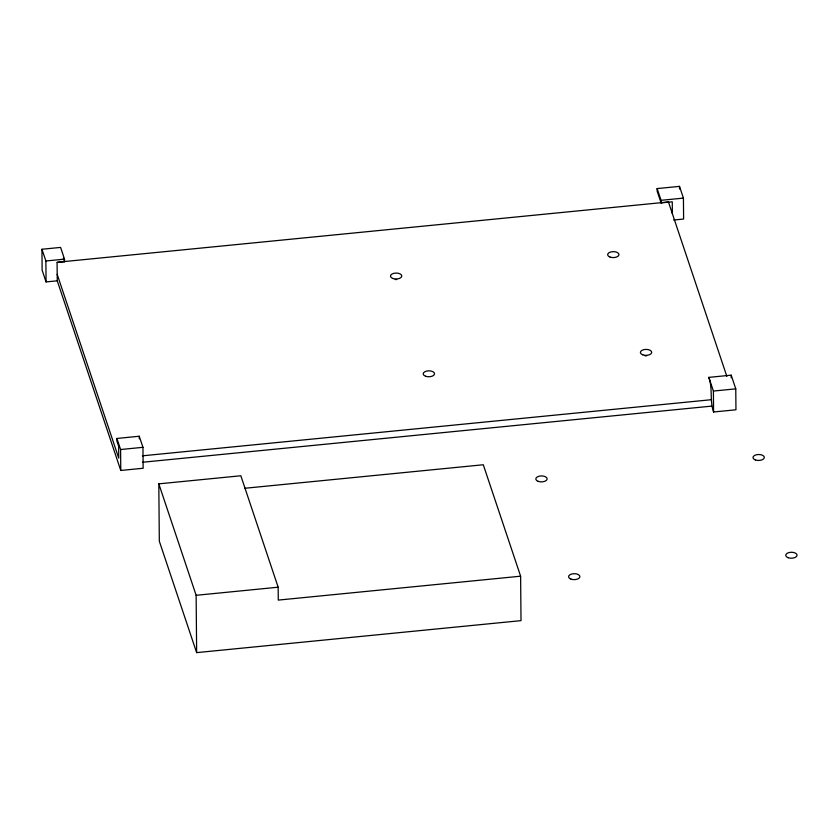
<?xml version="1.0" encoding="UTF-8"?>
<svg xmlns="http://www.w3.org/2000/svg" width="839" height="839" viewBox="0 0 839 839"><rect width="100%" height="100%" fill="white"/><g stroke="black" fill="none" stroke-linecap="round" stroke-linejoin="round"><path stroke-width="1.26" d="M57.251 280.813L46.061 281.914L42.128 270.189L41.95 249.256L60.597 247.411L64.519 259.146L64.54 261.726L57.083 262.46L57.251 280.813L120.774 470.459L143.144 468.256L142.966 447.323L139.253 436.249L116.883 438.461L116.904 441.031L118.645 446.233L118.75 458.157L57.188 274.374M672.364 213.704L672.27 201.78L661.08 202.891L657.147 191.156L657.126 188.576L679.496 186.373L683.428 198.109L683.607 219.042L673.665 220.017M41.95 249.256L45.883 260.981L64.519 259.146M657.126 188.576L661.059 200.311L683.428 198.109M57.167 262.261L668.442 201.968L726.857 376.375M708.819 377.372L731.189 375.169L735.772 388.856L735.95 409.789L713.58 411.991C709.532 400.864 712.898 388.499 708.819 377.372L713.402 391.058L713.58 411.991M116.883 438.461L120.596 449.526L142.966 447.323M713.402 391.058L735.772 388.856M142.42 455.818L711.556 399.689M142.483 462.258L711.619 406.128M158.812 483.851L240.835 475.765L278.16 587.206L278.275 600.095L520.62 576.194L521.009 620.64L196.641 652.627L159.316 541.186L158.812 483.851L196.137 595.302L196.641 652.627M244.852 488.267L483.285 464.754L520.62 576.194M196.137 595.302L278.16 587.206M63.365 258.202L64.54 261.726M731.189 375.169L731.209 377.749M679.496 186.373L679.517 188.995M661.059 200.311L661.08 202.891M139.253 436.249L139.274 438.828M120.596 449.526L120.774 470.459M45.883 260.981L46.061 281.914M645.118 355.883A5.674 2.989 -0.5 0 1 646.596 355.841M395.19 279.544A5.674 2.989 -0.5 0 1 396.669 279.502M538.208 481.366A5.674 2.989 -0.5 0 0 547.133 479.132A5.674 2.989 -0.5 0 0 539.078 476.206A5.674 2.989 -0.5 0 0 538.208 481.366M755.394 459.95A5.674 2.989 -0.5 0 0 764.308 457.706A5.674 2.989 -0.5 0 0 756.254 454.79A5.674 2.989 -0.5 0 0 755.394 459.95M788.136 557.704A5.674 2.989 -0.5 0 0 797.05 555.46A5.674 2.989 -0.5 0 0 788.996 552.544A5.674 2.989 -0.5 0 0 788.136 557.704M570.96 579.12A5.674 2.989 -0.5 0 0 579.875 576.886A5.674 2.989 -0.5 0 0 571.82 573.97A5.674 2.989 -0.5 0 0 570.96 579.12M642.779 354.834A5.674 2.989 -0.5 0 0 651.693 352.6A5.674 2.989 -0.5 0 0 643.639 349.685A5.674 2.989 -0.5 0 0 642.779 354.834M392.862 278.496A5.674 2.989 -0.5 0 0 401.776 276.262A5.674 2.989 -0.5 0 0 393.722 273.346A5.674 2.989 -0.5 0 0 392.862 278.496M610.037 257.08A5.674 2.989 -0.5 0 0 618.951 254.846A5.674 2.989 -0.5 0 0 610.897 251.931A5.674 2.989 -0.5 0 0 610.037 257.08M425.604 376.26A5.674 2.989 -0.5 0 0 434.518 374.016A5.674 2.989 -0.5 0 0 426.464 371.1A5.674 2.989 -0.5 0 0 425.604 376.26"/></g></svg>
